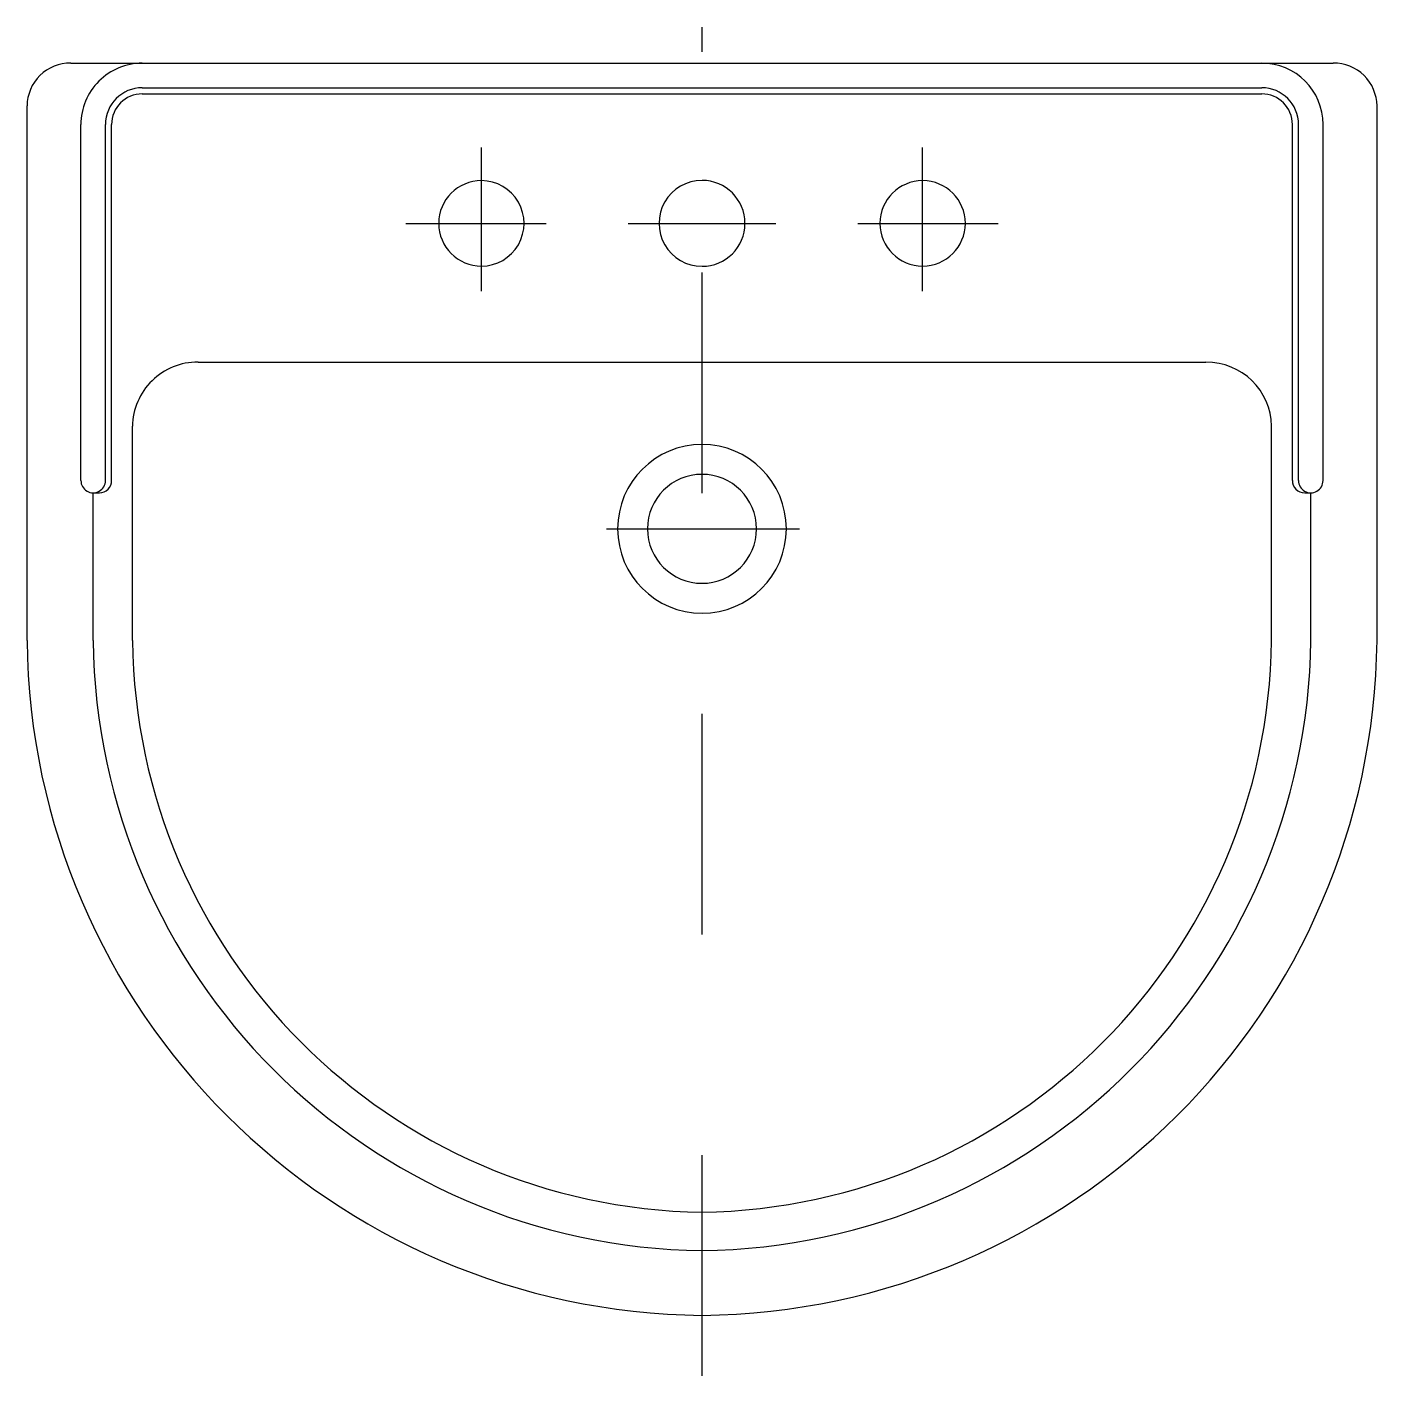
# Model space of a CAD drawing. Extents: x -228.345 to -227.733, y 66.903 to 67.514.
import ezdxf

# ---------------------------------------------------------------- set-up
doc = ezdxf.new("R2010")
doc.units = 0
doc.header["$LTSCALE"] = 0.311492
doc.header["$MEASUREMENT"] = 0
doc.linetypes.add('AXES', pattern=[0.54, 0.3, -0.08, 0.08, -0.08])
doc.linetypes.add('CONTINU', pattern=[0])
doc.layers.get('0').update_dxf_attribs({"linetype": 'CONTINUOUS'})
doc.layers.add('DECA_EIXOS', color=5, linetype='AXES')

msp = doc.modelspace()

# ---------------------------------------------------------------- linework, layer by layer
at = {"linetype": 'CONTINU'}
for points in [[(-228.32539, 67.49753, 0.414446), (-228.34519, 67.47816)], [(-228.29294, 67.49753, 0.414214), (-228.32076, 67.46972)], [(-227.75775, 67.46972, 0.414212), (-227.78556, 67.49753)], [(-227.73331, 67.47817, 0.41425), (-227.75311, 67.49753)], [(-228.29294, 67.48641, 0.414212), (-228.30963, 67.46972)], [(-227.76888, 67.46972, 0.414211), (-227.78556, 67.48641)], [(-228.29294, 67.48363, 0.414212), (-228.30685, 67.46972)], [(-227.77166, 67.46972, 0.41421), (-227.78556, 67.48363)], [(-228.13925, 67.4443, 1), (-228.13925, 67.40559)], [(-228.13925, 67.40559, 1.000009), (-228.13925, 67.4443)], [(-228.03925, 67.44441, 1.000589), (-228.03925, 67.40548)], [(-228.03925, 67.40548, 1), (-228.03925, 67.44441)], [(-227.93925, 67.4443, 1), (-227.93925, 67.40559)], [(-227.93925, 67.40559, 1), (-227.93925, 67.4443)], [(-228.26767, 67.36204, 0.414229), (-228.29737, 67.33299)], [(-227.78113, 67.333, 0.414137), (-227.81084, 67.36204)], [(-228.03925, 67.32478, 1), (-228.03925, 67.2483)], [(-228.03925, 67.2483, 1), (-228.03925, 67.32478)], [(-228.32076, 67.30845, 1.002796), (-228.30963, 67.30841)], [(-228.31241, 67.30285, 0.414218), (-228.30685, 67.30841)], [(-228.03925, 67.31123, 1), (-228.03925, 67.26186)], [(-228.03925, 67.26186, 1), (-228.03925, 67.31123)], [(-227.77166, 67.30841, 0.414223), (-227.76609, 67.30285)], [(-227.76888, 67.30841, 1.000031), (-227.75775, 67.30841)], [(-228.34519, 67.23594, 0.407871), (-228.03925, 66.93017)], [(-228.31519, 67.23594, 0.407177), (-228.03925, 66.9595)], [(-228.29737, 67.23594, 0.406691), (-228.03925, 66.97692)], [(-228.03925, 66.97692, 0.406691), (-227.78113, 67.23594)], [(-228.03925, 66.9595, 0.407177), (-227.76331, 67.23594)], [(-228.03925, 66.93017, 0.407873), (-227.73331, 67.23594)]]:
    msp.add_lwpolyline(points, format="xyb", dxfattribs=at)
for points in [[(-228.32539, 67.49753), (-227.75311, 67.49753)], [(-228.29294, 67.48641), (-227.78556, 67.48641)], [(-228.29294, 67.48363), (-227.78556, 67.48363)], [(-228.34519, 67.23594), (-228.34519, 67.47816)], [(-227.73331, 67.23594), (-227.73331, 67.47817)], [(-228.32076, 67.30845), (-228.32076, 67.46972)], [(-228.30963, 67.30841), (-228.30963, 67.46972)], [(-228.30685, 67.30841), (-228.30685, 67.46972)], [(-227.77166, 67.30841), (-227.77166, 67.46972)], [(-227.76888, 67.30841), (-227.76888, 67.46972)], [(-227.75775, 67.30841), (-227.75775, 67.46972)], [(-228.26767, 67.36204), (-227.81084, 67.36204)], [(-228.29737, 67.23594), (-228.29737, 67.33299)], [(-227.78113, 67.23594), (-227.78113, 67.333)], [(-228.31519, 67.23594), (-228.31519, 67.30285)], [(-228.31519, 67.30285), (-228.31241, 67.30285)], [(-227.76609, 67.30285), (-227.76331, 67.30285)], [(-227.76331, 67.23594), (-227.76331, 67.30285)]]:
    msp.add_lwpolyline(points, dxfattribs=at)
at = {"layer": 'DECA_EIXOS'}
for points in [[(-228.03925, 66.90269), (-228.03925, 67.51391)], [(-228.13925, 67.3942), (-228.13925, 67.45931)], [(-227.93925, 67.3942), (-227.93925, 67.45931)], [(-228.17345, 67.42495), (-228.10994, 67.42495)], [(-228.07276, 67.42495), (-228.00575, 67.42495)], [(-227.96857, 67.42495), (-227.90506, 67.42495)], [(-228.08259, 67.28654), (-227.9951, 67.28654)]]:
    msp.add_lwpolyline(points, dxfattribs=at)

doc.saveas('drawing.dxf')
